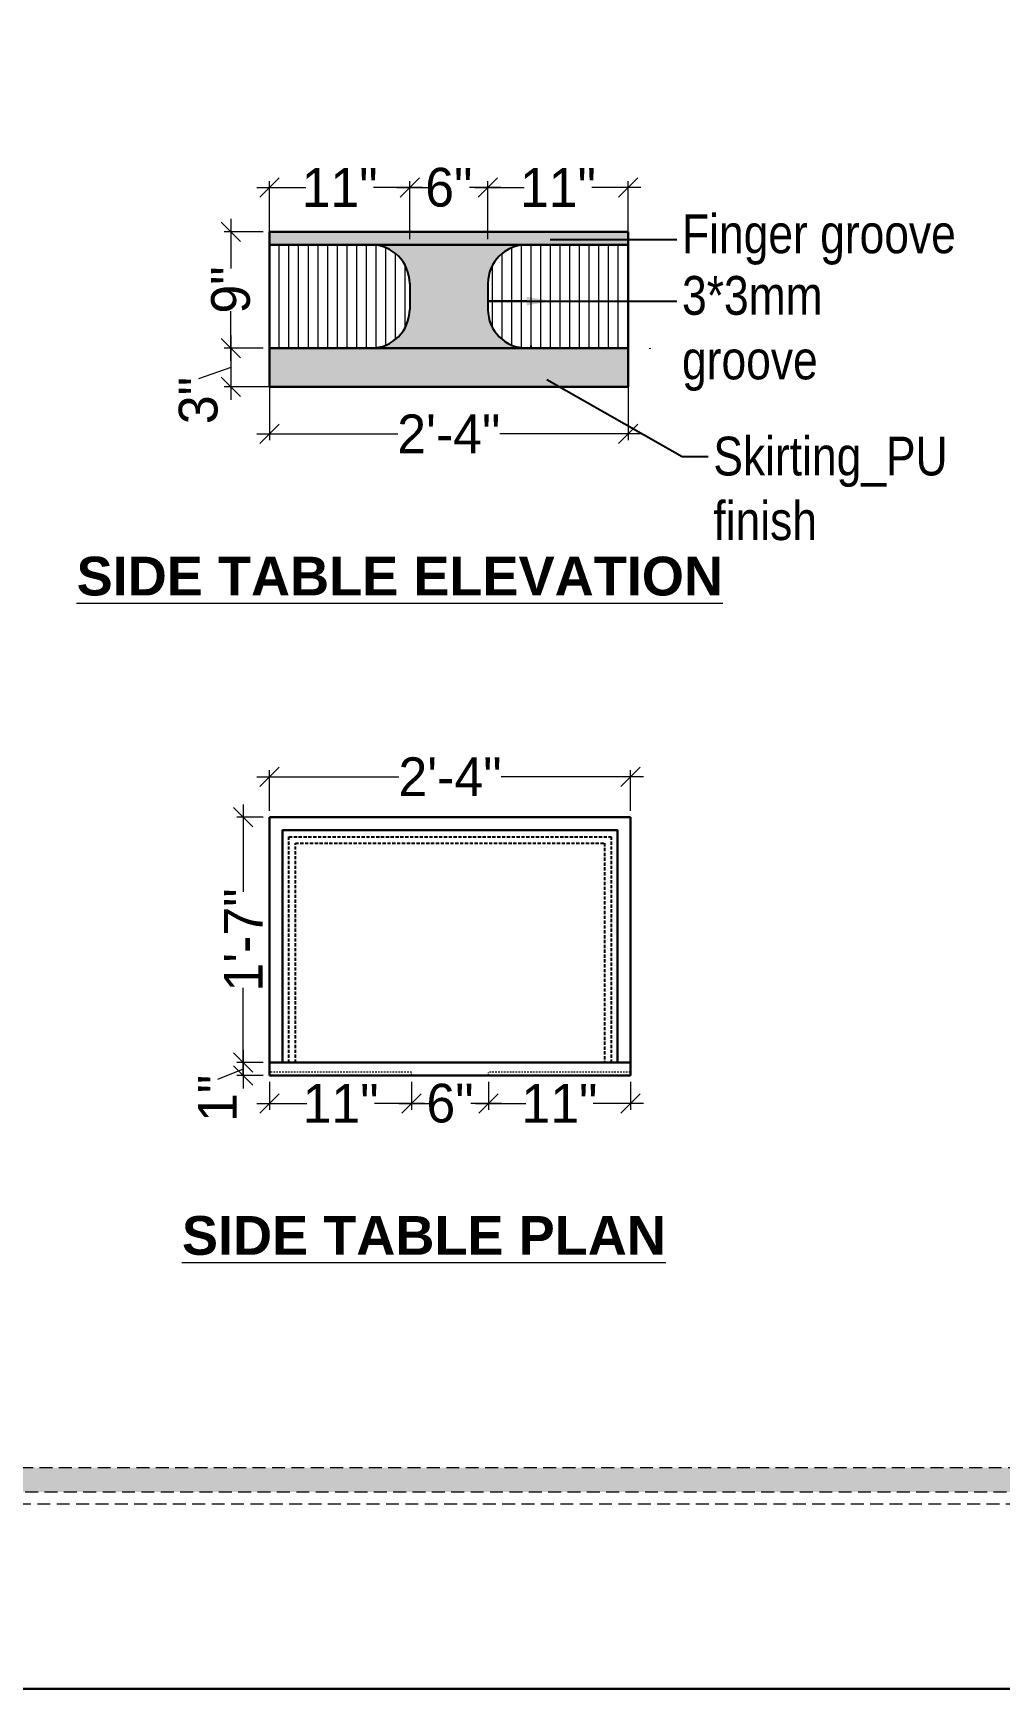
# Model space of a CAD drawing. Header units: millimetres. Extents: x 56222 to 3066687, y -650199 to -121287.
# Drawn here: x 133893.1 to 133968, y -184087.1 to -183958.9 of the extents above; entities that cross this region are included whole.
import ezdxf
from ezdxf import colors
from ezdxf.entities.mleader import LeaderData, LeaderLine
from ezdxf.math import Vec2, Vec3

# ---------------------------------------------------------------- set-up
doc = ezdxf.new("R2010")
doc.units = ezdxf.units.MM
doc.header["$MEASUREMENT"] = 0
doc.header["$PDMODE"] = 35
for name, pattern in [('00-Floor Plan$0$DASHED', [0.75, 0.5, -0.25]), ('DASHED', [0.75, 0.5, -0.25]), ('DASHED2', [0.375, 0.25, -0.125]), ('DASHEDX2', [1.5, 1, -0.5])]:
    doc.linetypes.add(name, pattern=pattern)
doc.layers.get('Defpoints').update_dxf_attribs({"color": 220})
doc.layers.add('AR HATCH-7', color=7, linetype='Continuous')
for name, color, linetype, lineweight in [('DIM.', 250, 'Continuous', 13), ('Dimension', 10, 'DASHEDX2', 20), ('FURNITURE', 32, 'Continuous', 9), ('furniture dimensions', 1, 'DASHED', 0), ('Text', 7, 'Continuous', 15), ('wall', 7, 'Continuous', 30), ('XX~SLAB ( BEAM )~ ( DIM )', 7, 'Continuous', 9)]:
    doc.layers.add(name, color=color, linetype=linetype, lineweight=lineweight)
doc.styles.add('century g', font='GOTHIC.TTF')
doc.styles.get("Standard").update_dxf_attribs({"font": 'arial.ttf', "height": 6})
doc.styles.add('style4', font='ARIALN.TTF')
doc.dimstyles.new('Archana', dxfattribs={"dimtxt": 2, "dimasz": 0.75, "dimexe": 0.5, "dimexo": 0.5, "dimgap": 0, "dimtad": 0, "dimzin": 0, "dimdsep": 46, "dimlunit": 4, "dimtxsty": 'century g', "dimblk": 'OBLIQUE', "dimcen": 0, "dimdle": 1, "dimclrd": 256, "dimclre": 256, "dimclrt": 256, "dimadec": 0, "dimazin": 0, "dimtfac": 1, "dimtofl": 0, "dimtmove": 1, "dimatfit": 3, "dimfxl": 1, "dimfxlon": 1, "dimtolj": 1, "dimtzin": 0, "dimlwd": -1, "dimlwe": -1, "dimarcsym": 0})

# ---------------------------------------------------------------- blocks, each defined once
blk = doc.blocks.new('_Oblique')
at = {"layer": 'wall', "color": 0, "lineweight": -2}
blk.add_line((-0.5, -0.5), (0.5, 0.5), dxfattribs=at)
blk = doc.blocks.new('*D273')
at = {"layer": 'Defpoints', "color": 0, "linetype": 'Continuous', "lineweight": 30, "transparency": 16777216}
for p in [(133911.4215302924, -184019.6103196788), (133909.3842133061, -184038.6103196788), (133911.4215302924, -184038.6103196788)]:
    blk.add_point(p, dxfattribs=at)
at = {"layer": 'furniture dimensions', "color": 5, "linetype": 'Continuous', "transparency": 16777216}
for p, q in [((133909.3842133061, -184018.6103196788), (133909.3842133061, -184025.3893815415)), ((133909.3842133061, -184039.6103196788), (133909.3842133061, -184032.8312578162)), ((133910.9215302924, -184038.6103196788), (133908.8842133061, -184038.6103196788))]:
    blk.add_line(p, q, dxfattribs=at)
at = {"layer": 'furniture dimensions', "color": 5, "linetype": 'ByBlock', "transparency": 16777216}
blk.add_line((133910.9215302924, -184019.6103196788), (133908.8842133061, -184019.6103196788), dxfattribs=at)
at = {"layer": 'furniture dimensions', "color": 5, "linetype": 'Continuous', "transparency": 16777216, "xscale": 1.5, "yscale": 1.5, "zscale": 1.5}
for p, rotation in [((133909.3842133061, -184019.6103196788), 90), ((133909.3842133061, -184038.6103196788), 270)]:
    blk.add_blockref('_Oblique', p, dxfattribs=dict(at, rotation=rotation))
at = {"layer": 'furniture dimensions', "linetype": 'Continuous', "lineweight": 0, "transparency": 16777216, "insert": (133909.3842133061, -184029.1103196788), "char_height": 3, "attachment_point": 5, "rotation": 90, "style": 'century g'}
blk.add_mtext('\\A1;1\'-7"', dxfattribs=at)
blk = doc.blocks.new('*D274')
at = {"layer": 'Defpoints', "color": 0, "linetype": 'Continuous', "lineweight": 30, "transparency": 16777216}
for p in [(133911.4215302924, -184038.6103196788), (133909.3842133062, -184039.6103196788), (133911.4215302924, -184039.6103196788)]:
    blk.add_point(p, dxfattribs=at)
at = {"layer": 'furniture dimensions', "color": 5, "linetype": 'Continuous', "transparency": 16777216}
for p, q in [((133909.3842133062, -184037.6103196788), (133909.3842133062, -184040.6103196788)), ((133909.3842133062, -184039.1103196788), (133907.3842133055, -184039.926181007)), ((133910.9215302924, -184039.6103196788), (133908.8842133062, -184039.6103196788))]:
    blk.add_line(p, q, dxfattribs=at)
at = {"layer": 'furniture dimensions', "color": 5, "linetype": 'ByBlock', "transparency": 16777216}
blk.add_line((133910.9215302924, -184038.6103196788), (133908.8842133062, -184038.6103196788), dxfattribs=at)
at = {"layer": 'furniture dimensions', "color": 5, "linetype": 'Continuous', "transparency": 16777216, "xscale": 1.5, "yscale": 1.5, "zscale": 1.5}
for p, rotation in [((133909.3842133062, -184038.6103196788), 90), ((133909.3842133062, -184039.6103196788), 270)]:
    blk.add_blockref('_Oblique', p, dxfattribs=dict(at, rotation=rotation))
at = {"layer": 'furniture dimensions', "linetype": 'Continuous', "lineweight": 0, "transparency": 16777216, "insert": (133907.3842133054, -184041.3833529988), "char_height": 3, "attachment_point": 5, "rotation": 90, "style": 'century g'}
blk.add_mtext('\\A1;1"', dxfattribs=at)
blk = doc.blocks.new('*D275')
at = {"layer": 'Defpoints', "color": 0, "linetype": 'Continuous', "lineweight": 30, "transparency": 16777216}
for p in [(133922.4215302923, -184039.6103196788), (133928.3697883365, -184039.6103196788), (133928.3697883365, -184041.7681609659)]:
    blk.add_point(p, dxfattribs=at)
at = {"layer": 'furniture dimensions', "color": 5, "linetype": 'ByBlock', "transparency": 16777216}
blk.add_line((133922.4215302923, -184040.1103196788), (133922.4215302923, -184042.2681609659), dxfattribs=at)
at = {"layer": 'furniture dimensions', "color": 5, "linetype": 'Continuous', "transparency": 16777216}
for p, q in [((133928.3697883365, -184040.1103196788), (133928.3697883365, -184042.2681609659)), ((133921.4215302923, -184041.7681609659), (133923.7824710072, -184041.7681609659)), ((133929.3697883365, -184041.7681609659), (133927.0088476217, -184041.7681609659))]:
    blk.add_line(p, q, dxfattribs=at)
at = {"layer": 'furniture dimensions', "color": 5, "linetype": 'Continuous', "transparency": 16777216, "xscale": 1.5, "yscale": 1.5, "zscale": 1.5, "rotation": 180}
blk.add_blockref('_Oblique', (133922.4215302923, -184041.7681609659), dxfattribs=at)
at = {"layer": 'furniture dimensions', "color": 5, "linetype": 'Continuous', "transparency": 16777216, "xscale": 1.5, "yscale": 1.5, "zscale": 1.5}
blk.add_blockref('_Oblique', (133928.3697883365, -184041.7681609659), dxfattribs=at)
at = {"layer": 'furniture dimensions', "linetype": 'Continuous', "lineweight": 0, "transparency": 16777216, "insert": (133925.3956593144, -184041.7681609659), "char_height": 3, "attachment_point": 5, "style": 'century g'}
blk.add_mtext('\\A1;6"', dxfattribs=at)
blk = doc.blocks.new('*D276')
at = {"layer": 'Defpoints', "color": 0, "linetype": 'Continuous', "lineweight": 30, "transparency": 16777216}
for p in [(133928.3697883365, -184039.6103196788), (133939.3697883365, -184039.6103196788), (133939.3697883365, -184041.7681609659)]:
    blk.add_point(p, dxfattribs=at)
at = {"layer": 'furniture dimensions', "color": 5, "linetype": 'ByBlock', "transparency": 16777216}
blk.add_line((133928.3697883365, -184040.1103196788), (133928.3697883365, -184042.2681609659), dxfattribs=at)
at = {"layer": 'furniture dimensions', "color": 5, "linetype": 'Continuous', "transparency": 16777216}
for p, q in [((133939.3697883365, -184040.1103196788), (133939.3697883365, -184042.2681609659)), ((133927.3697883365, -184041.7681609659), (133931.25524041, -184041.7681609659)), ((133940.3697883365, -184041.7681609659), (133936.4843362631, -184041.7681609659))]:
    blk.add_line(p, q, dxfattribs=at)
at = {"layer": 'furniture dimensions', "color": 5, "linetype": 'Continuous', "transparency": 16777216, "xscale": 1.5, "yscale": 1.5, "zscale": 1.5, "rotation": 180}
blk.add_blockref('_Oblique', (133928.3697883365, -184041.7681609659), dxfattribs=at)
at = {"layer": 'furniture dimensions', "color": 5, "linetype": 'Continuous', "transparency": 16777216, "xscale": 1.5, "yscale": 1.5, "zscale": 1.5}
blk.add_blockref('_Oblique', (133939.3697883365, -184041.7681609659), dxfattribs=at)
at = {"layer": 'furniture dimensions', "linetype": 'Continuous', "lineweight": 0, "transparency": 16777216, "insert": (133933.8697883365, -184041.7681609659), "char_height": 3, "attachment_point": 5, "style": 'century g'}
blk.add_mtext('\\A1;11"', dxfattribs=at)
blk = doc.blocks.new('*D351')
at = {"layer": 'Defpoints', "color": 0, "linetype": 'Continuous', "lineweight": 30, "transparency": 16777216}
for p in [(133911.4215302924, -183983.2674857456), (133939.1802194758, -183983.2682797771), (133939.1802194758, -183989.9093017362)]:
    blk.add_point(p, dxfattribs=at)
at = {"layer": 'furniture dimensions', "color": 5, "linetype": 'ByBlock', "transparency": 16777216}
blk.add_line((133911.4215302924, -183985.9093017362), (133911.4215302924, -183990.4093017362), dxfattribs=at)
at = {"layer": 'furniture dimensions', "color": 5, "linetype": 'Continuous', "transparency": 16777216}
for p, q in [((133939.1802194758, -183985.9093017362), (133939.1802194758, -183990.4093017362)), ((133910.4215302924, -183989.9093017362), (133921.3454024164, -183989.9093017362)), ((133940.1802194758, -183989.9093017362), (133929.2563473518, -183989.9093017362))]:
    blk.add_line(p, q, dxfattribs=at)
at = {"layer": 'furniture dimensions', "color": 5, "linetype": 'Continuous', "transparency": 16777216, "xscale": 1.5, "yscale": 1.5, "zscale": 1.5, "rotation": 180}
blk.add_blockref('_Oblique', (133911.4215302924, -183989.9093017362), dxfattribs=at)
at = {"layer": 'furniture dimensions', "color": 5, "linetype": 'Continuous', "transparency": 16777216, "xscale": 1.5, "yscale": 1.5, "zscale": 1.5}
blk.add_blockref('_Oblique', (133939.1802194758, -183989.9093017362), dxfattribs=at)
at = {"layer": 'furniture dimensions', "linetype": 'Continuous', "lineweight": 0, "transparency": 16777216, "insert": (133925.3008748841, -183989.9093017362), "char_height": 3, "attachment_point": 5, "style": 'century g'}
blk.add_mtext('\\A1;2\'-4"', dxfattribs=at)
blk = doc.blocks.new('*D352')
at = {"layer": 'Defpoints', "color": 0, "linetype": 'Continuous', "lineweight": 30, "transparency": 16777216}
for p in [(133922.2727186582, -183970.8289089571), (133911.4215302924, -183975.2682456574), (133922.2727186582, -183978.2682456574)]:
    blk.add_point(p, dxfattribs=at)
at = {"layer": 'furniture dimensions', "color": 5, "linetype": 'Continuous', "transparency": 16777216}
for p, q in [((133910.4215302924, -183970.8289089571), (133914.2325765487, -183970.8289089571)), ((133923.2727186582, -183970.8289089571), (133919.4616724019, -183970.8289089571)), ((133922.2727186582, -183974.8289089571), (133922.2727186582, -183970.3289089571))]:
    blk.add_line(p, q, dxfattribs=at)
at = {"layer": 'furniture dimensions', "color": 5, "linetype": 'ByBlock', "transparency": 16777216}
blk.add_line((133911.4215302924, -183974.7682456574), (133911.4215302924, -183970.3289089571), dxfattribs=at)
at = {"layer": 'furniture dimensions', "color": 5, "linetype": 'Continuous', "transparency": 16777216, "xscale": 1.5, "yscale": 1.5, "zscale": 1.5, "rotation": 180}
blk.add_blockref('_Oblique', (133911.4215302924, -183970.8289089571), dxfattribs=at)
at = {"layer": 'furniture dimensions', "color": 5, "linetype": 'Continuous', "transparency": 16777216, "xscale": 1.5, "yscale": 1.5, "zscale": 1.5}
blk.add_blockref('_Oblique', (133922.2727186582, -183970.8289089571), dxfattribs=at)
at = {"layer": 'furniture dimensions', "linetype": 'Continuous', "lineweight": 0, "transparency": 16777216, "insert": (133916.8471244753, -183970.8289089571), "char_height": 3, "attachment_point": 5, "style": 'century g'}
blk.add_mtext('\\A1;11"', dxfattribs=at)
blk = doc.blocks.new('*D353')
at = {"layer": 'Defpoints', "color": 0, "linetype": 'Continuous', "lineweight": 30, "transparency": 16777216}
for p in [(133928.32903111, -183970.8289089571), (133922.2727186582, -183978.2682456574), (133928.32903111, -183978.2682456574)]:
    blk.add_point(p, dxfattribs=at)
at = {"layer": 'furniture dimensions', "color": 5, "linetype": 'Continuous', "transparency": 16777216}
for p, q in [((133921.2727186582, -183970.8289089571), (133923.6876865768, -183970.8289089571)), ((133929.32903111, -183970.8289089571), (133926.9140631913, -183970.8289089571)), ((133928.32903111, -183974.8289089571), (133928.32903111, -183970.3289089571))]:
    blk.add_line(p, q, dxfattribs=at)
at = {"layer": 'furniture dimensions', "color": 5, "linetype": 'ByBlock', "transparency": 16777216}
blk.add_line((133922.2727186582, -183974.8289089571), (133922.2727186582, -183970.3289089571), dxfattribs=at)
at = {"layer": 'furniture dimensions', "color": 5, "linetype": 'Continuous', "transparency": 16777216, "xscale": 1.5, "yscale": 1.5, "zscale": 1.5, "rotation": 180}
blk.add_blockref('_Oblique', (133922.2727186582, -183970.8289089571), dxfattribs=at)
at = {"layer": 'furniture dimensions', "color": 5, "linetype": 'Continuous', "transparency": 16777216, "xscale": 1.5, "yscale": 1.5, "zscale": 1.5}
blk.add_blockref('_Oblique', (133928.32903111, -183970.8289089571), dxfattribs=at)
at = {"layer": 'furniture dimensions', "linetype": 'Continuous', "lineweight": 0, "transparency": 16777216, "insert": (133925.3008748841, -183970.8289089571), "char_height": 3, "attachment_point": 5, "style": 'century g'}
blk.add_mtext('\\A1;6"', dxfattribs=at)
blk = doc.blocks.new('*D354')
at = {"layer": 'Defpoints', "color": 0, "linetype": 'Continuous', "lineweight": 30, "transparency": 16777216}
for p in [(133939.1802194758, -183970.8289089571), (133928.32903111, -183978.2682456574), (133939.1802194758, -183978.2682456574)]:
    blk.add_point(p, dxfattribs=at)
at = {"layer": 'furniture dimensions', "color": 5, "linetype": 'Continuous', "transparency": 16777216}
for p, q in [((133927.32903111, -183970.8289089571), (133931.1400773663, -183970.8289089571)), ((133940.1802194758, -183970.8289089571), (133936.3691732194, -183970.8289089571)), ((133939.1802194758, -183974.8289089571), (133939.1802194758, -183970.3289089571))]:
    blk.add_line(p, q, dxfattribs=at)
at = {"layer": 'furniture dimensions', "color": 5, "linetype": 'ByBlock', "transparency": 16777216}
blk.add_line((133928.32903111, -183974.8289089571), (133928.32903111, -183970.3289089571), dxfattribs=at)
at = {"layer": 'furniture dimensions', "color": 5, "linetype": 'Continuous', "transparency": 16777216, "xscale": 1.5, "yscale": 1.5, "zscale": 1.5, "rotation": 180}
blk.add_blockref('_Oblique', (133928.32903111, -183970.8289089571), dxfattribs=at)
at = {"layer": 'furniture dimensions', "color": 5, "linetype": 'Continuous', "transparency": 16777216, "xscale": 1.5, "yscale": 1.5, "zscale": 1.5}
blk.add_blockref('_Oblique', (133939.1802194758, -183970.8289089571), dxfattribs=at)
at = {"layer": 'furniture dimensions', "linetype": 'Continuous', "lineweight": 0, "transparency": 16777216, "insert": (133933.7546252928, -183970.8289089571), "char_height": 3, "attachment_point": 5, "style": 'century g'}
blk.add_mtext('\\A1;11"', dxfattribs=at)
blk = doc.blocks.new('*D355')
at = {"layer": 'Defpoints', "color": 0, "linetype": 'Continuous', "lineweight": 30, "transparency": 16777216}
for p in [(133911.4215302924, -183974.267451626), (133908.4128260728, -183983.2674857457), (133911.4215302924, -183983.2674857457)]:
    blk.add_point(p, dxfattribs=at)
at = {"layer": 'furniture dimensions', "color": 5, "linetype": 'Continuous', "transparency": 16777216}
for p, q in [((133908.4128260728, -183973.267451626), (133908.4128260728, -183977.1155312284)), ((133908.4128260728, -183984.2674857457), (133908.4128260728, -183980.4194061434)), ((133910.9215302924, -183983.2674857457), (133907.9128260728, -183983.2674857457))]:
    blk.add_line(p, q, dxfattribs=at)
at = {"layer": 'furniture dimensions', "color": 5, "linetype": 'ByBlock', "transparency": 16777216}
blk.add_line((133910.9215302924, -183974.267451626), (133907.9128260728, -183974.267451626), dxfattribs=at)
at = {"layer": 'furniture dimensions', "color": 5, "linetype": 'Continuous', "transparency": 16777216, "xscale": 1.5, "yscale": 1.5, "zscale": 1.5}
for p, rotation in [((133908.4128260728, -183974.267451626), 90), ((133908.4128260728, -183983.2674857457), 270)]:
    blk.add_blockref('_Oblique', p, dxfattribs=dict(at, rotation=rotation))
at = {"layer": 'furniture dimensions', "linetype": 'Continuous', "lineweight": 0, "transparency": 16777216, "insert": (133908.4128260728, -183978.7674686859), "char_height": 3, "attachment_point": 5, "rotation": 90, "style": 'century g'}
blk.add_mtext('\\A1;9"', dxfattribs=at)
blk = doc.blocks.new('*D356')
at = {"layer": 'Defpoints', "color": 0, "linetype": 'Continuous', "lineweight": 30, "transparency": 16777216}
for p in [(133911.4215302924, -183983.2674857457), (133908.412826073, -183986.2674857458), (133914.4215354387, -183986.2674857458)]:
    blk.add_point(p, dxfattribs=at)
at = {"layer": 'furniture dimensions', "color": 5, "linetype": 'Continuous', "transparency": 16777216}
for p, q in [((133908.412826073, -183982.2674857457), (133908.412826073, -183987.2674857458)), ((133908.412826073, -183984.7674857458), (133905.9063453721, -183985.6520984916)), ((133912.412826073, -183986.2674857458), (133907.912826073, -183986.2674857458))]:
    blk.add_line(p, q, dxfattribs=at)
at = {"layer": 'furniture dimensions', "color": 5, "linetype": 'ByBlock', "transparency": 16777216}
blk.add_line((133910.9215302924, -183983.2674857457), (133907.912826073, -183983.2674857457), dxfattribs=at)
at = {"layer": 'furniture dimensions', "color": 5, "linetype": 'Continuous', "transparency": 16777216, "xscale": 1.5, "yscale": 1.5, "zscale": 1.5}
for p, rotation in [((133908.412826073, -183983.2674857457), 90), ((133908.412826073, -183986.2674857458), 270)]:
    blk.add_blockref('_Oblique', p, dxfattribs=dict(at, rotation=rotation))
at = {"layer": 'furniture dimensions', "linetype": 'Continuous', "lineweight": 0, "transparency": 16777216, "insert": (133905.9063453721, -183987.3325879546), "char_height": 3, "attachment_point": 5, "rotation": 90, "style": 'century g'}
blk.add_mtext('\\A1;3"', dxfattribs=at)
blk = doc.blocks.new('*D361')
at = {"layer": 'Defpoints', "color": 0, "linetype": 'Continuous', "lineweight": 30, "transparency": 16777216}
for p in [(133911.4215302923, -184039.6103196788), (133922.4215302923, -184039.6103196788), (133911.4215302923, -184041.7681609659)]:
    blk.add_point(p, dxfattribs=at)
at = {"layer": 'furniture dimensions', "color": 5, "linetype": 'Continuous', "transparency": 16777216}
for p, q in [((133911.4215302923, -184040.1103196788), (133911.4215302923, -184042.2681609659)), ((133910.4215302923, -184041.7681609659), (133914.3069823658, -184041.7681609659)), ((133923.4215302923, -184041.7681609659), (133919.5360782189, -184041.7681609659))]:
    blk.add_line(p, q, dxfattribs=at)
at = {"layer": 'furniture dimensions', "color": 5, "linetype": 'ByBlock', "transparency": 16777216}
blk.add_line((133922.4215302923, -184040.1103196788), (133922.4215302923, -184042.2681609659), dxfattribs=at)
at = {"layer": 'furniture dimensions', "color": 5, "linetype": 'Continuous', "transparency": 16777216, "xscale": 1.5, "yscale": 1.5, "zscale": 1.5, "rotation": 180}
blk.add_blockref('_Oblique', (133911.4215302923, -184041.7681609659), dxfattribs=at)
at = {"layer": 'furniture dimensions', "color": 5, "linetype": 'Continuous', "transparency": 16777216, "xscale": 1.5, "yscale": 1.5, "zscale": 1.5}
blk.add_blockref('_Oblique', (133922.4215302923, -184041.7681609659), dxfattribs=at)
at = {"layer": 'furniture dimensions', "linetype": 'Continuous', "lineweight": 0, "transparency": 16777216, "insert": (133916.9215302923, -184041.7681609659), "char_height": 3, "attachment_point": 5, "style": 'century g'}
blk.add_mtext('\\A1;11"', dxfattribs=at)
blk = doc.blocks.new('*D487')
at = {"layer": 'Defpoints', "color": 0, "linetype": 'Continuous', "lineweight": 30, "transparency": 16777216}
for p in [(133939.3697883365, -184016.4679792365), (133911.4215302924, -184019.6103196788), (133939.3697883365, -184019.6103196788)]:
    blk.add_point(p, dxfattribs=at)
at = {"layer": 'furniture dimensions', "color": 5, "linetype": 'ByBlock', "transparency": 16777216}
blk.add_line((133911.4215302924, -184019.1103196788), (133911.4215302924, -184015.9679792365), dxfattribs=at)
at = {"layer": 'furniture dimensions', "color": 5, "linetype": 'Continuous', "transparency": 16777216}
for p, q in [((133939.3697883365, -184019.1103196788), (133939.3697883365, -184015.9679792365)), ((133910.4215302924, -184016.4679792365), (133921.4401868468, -184016.4679792365)), ((133940.3697883365, -184016.4679792365), (133929.3511317822, -184016.4679792365))]:
    blk.add_line(p, q, dxfattribs=at)
at = {"layer": 'furniture dimensions', "color": 5, "linetype": 'Continuous', "transparency": 16777216, "xscale": 1.5, "yscale": 1.5, "zscale": 1.5, "rotation": 180}
blk.add_blockref('_Oblique', (133911.4215302924, -184016.4679792365), dxfattribs=at)
at = {"layer": 'furniture dimensions', "color": 5, "linetype": 'Continuous', "transparency": 16777216, "xscale": 1.5, "yscale": 1.5, "zscale": 1.5}
blk.add_blockref('_Oblique', (133939.3697883365, -184016.4679792365), dxfattribs=at)
at = {"layer": 'furniture dimensions', "linetype": 'Continuous', "lineweight": 0, "transparency": 16777216, "insert": (133925.3956593145, -184016.4679792365), "char_height": 3, "attachment_point": 5, "style": 'century g'}
blk.add_mtext('\\A1;2\'-4"', dxfattribs=at)

msp = doc.modelspace()

# ---------------------------------------------------------------- hatches: boundary and pattern name
at = {"layer": 'AR HATCH-7', "lineweight": 30, "true_color": 0xe1dbc8}
h = msp.add_hatch(color=254, dxfattribs=at)
h.dxf.hatch_style = 1
edge = h.paths.add_edge_path()
edge.add_arc((133931.3290311286, -183978.2678486865), 3.000000044890758, 90.00000035573902, 180.0075815843702, ccw=False)
edge.add_line((133931.32903111, -183975.2678486417), (133919.2735850108, -183975.2678487668))
edge.add_arc((133919.2895535407, -183978.2510186201), 2.983212591789532, -0.323240228722284, 90.30669411198568, ccw=False)
edge.add_line((133922.2727186582, -183978.2678486417), (133922.2727186582, -183980.2678827614))
edge.add_arc((133919.2727186581, -183980.2678827613), 3.000000000058208, 270.00000000111163, 359.9999999988883, ccw=False)
edge.add_line((133919.2727186582, -183983.2678827614), (133919.3047977768, -183983.2677112448))
edge.add_line((133919.3047977768, -183983.2677112448), (133931.6534920621, -183983.2682797771))
edge.add_line((133931.6534920621, -183983.2682797771), (133931.6534921169, -183983.2680644766))
edge.add_arc((133931.3419751974, -183980.2712664849), 3.012945567762698, 179.9432031623404, 275.9345775676635, ccw=False)
edge.add_line((133928.32903111, -183980.2682797771), (133928.32903111, -183978.2682456574))
h.paths.add_polyline_path([(133939.1802194758, -183974.2682456574), (133911.4400149703, -183974.2682456574), (133911.4400149703, -183975.2682456574), (133939.1802194758, -183975.2682456574)])
at = {"layer": 'AR HATCH-7', "lineweight": 0, "true_color": 0xbd9865, "transparency": 33554610}
h = msp.add_hatch(dxfattribs=at)
h.set_pattern_fill('ANSI31', color=33, scale=6, angle=45)
h.set_pattern_definition([(90, (-326.5776023439539, -26.23757182637928), (-0.7500000000000001, 0), [])])
edge = h.paths.add_edge_path()
edge.add_line((133939.1802194758, -183975.2682456574), (133931.2969519941, -183975.2680201582))
edge.add_arc((133931.3290311289, -183978.2678486866), 3.000000045153627, 90.61267801181577, 180.007581582702)
edge.add_line((133928.32903111, -183978.2682456574), (133928.32903111, -183980.2682797771))
edge.add_arc((133931.3290311286, -183980.2678827165), 3.00000004490264, 180.0075832991434, 269.999999644261)
edge.add_line((133931.32903111, -183983.2678827614), (133939.1802194758, -183983.2682797771))
edge.add_line((133939.1802194758, -183983.2682797771), (133939.1802194758, -183975.2682456574))
edge = h.paths.add_edge_path()
edge.add_arc((133919.2727186401, -183978.2678486863), 3.000000044366916, 359.9924184117376, 450.9321492883552)
edge.add_line((133919.2239135698, -183975.2682456574), (133911.4400149703, -183975.2682456574))
edge.add_line((133911.4400149703, -183975.2682456574), (133911.4400149703, -183983.2682797771))
edge.add_line((133911.4400149703, -183983.2682797771), (133919.3047977768, -183983.2677112448))
edge.add_arc((133919.2727186333, -183980.2678827104), 3.00000005118352, 270.6126781767906, 359.9924165858131)
edge.add_line((133922.2727186582, -183980.2682797771), (133922.2727186582, -183978.2682456574))
at = {"layer": 'AR HATCH-7', "lineweight": 30, "true_color": 0xe1dbc8}
h = msp.add_hatch(color=254, dxfattribs=at)
h.dxf.hatch_style = 1
h.paths.add_polyline_path([(133939.1802194758, -183983.2682797771), (133911.4219181227, -183983.2675046173), (133911.4219181227, -183986.2675046173), (133939.1802194758, -183986.2682797771)])
at = {"layer": 'Dimension', "true_color": 0xd39e00}
h = msp.add_hatch(color=42, dxfattribs=at)
h.paths.add_polyline_path([(133800.4282769377, -183882.8315237814), (133800.4282769377, -184071.8695854103), (134068.9957919802, -184071.8695854103), (134068.9957919802, -183882.8315237814)])
h.paths.add_polyline_path([(133802.3131362874, -183884.7163831309), (134067.1109326306, -183884.7163831309), (134067.1109326306, -184069.9847260607), (133802.3131362874, -184069.9847260607)], flags=16)

# ---------------------------------------------------------------- linework, layer by layer
at = {"layer": 'Dimension', "color": 42, "true_color": 0xd39e00, "elevation": 0.1188055700500966}
for points in [[(133799.4858472628, -183881.8890941065), (134069.938221655, -183881.8890941065), (134069.938221655, -184072.8120150851), (133799.4858472628, -184072.8120150851)], [(133800.4282769377, -183882.8315237814), (134068.9957919802, -183882.8315237814), (134068.9957919802, -184071.8695854103), (133800.4282769377, -184071.8695854103)], [(133802.3131362874, -183884.7163831309), (134067.1109326306, -183884.7163831309), (134067.1109326306, -184069.9847260607), (133802.3131362874, -184069.9847260607)]]:
    msp.add_lwpolyline(points, close=True, dxfattribs=at)
at = {"layer": 'FURNITURE', "lineweight": 30}
for p, q in [((133911.4215302924, -183974.267451626), (133939.1802194758, -183974.2682456574)), ((133911.4215302924, -183986.2673762677), (133911.4215302924, -183974.2682797771)), ((133939.1802194758, -183986.2683892549), (133939.1802194758, -183974.2682797771)), ((133911.4215302924, -183975.267451626), (133939.1802194758, -183975.2682456574)), ((133939.1802194758, -183983.2682797771), (133911.4215302924, -183983.2674857456)), ((133911.4215302924, -183986.2673762678), (133939.1802194758, -183986.2683892549))]:
    msp.add_line(p, q, dxfattribs=at)
at = {"layer": 'FURNITURE', "lineweight": 25}
for p, q in [((133922.2727186582, -183978.2678486417), (133922.2727186582, -183980.2678827614)), ((133928.32903111, -183978.2678486417), (133928.32903111, -183980.2678827614)), ((133931.6535403951, -183983.0782645713, 1.878002949715349), (133931.6534920621, -183983.2682797771, 1.896755603097432)), ((133940.8718647536, -183983.268279777, -0.4046973957274836), (133940.8718647536, -183983.31377855, -0.4047057285931611))]:
    msp.add_line(p, q, dxfattribs=at)
at = {"layer": 'FURNITURE', "lineweight": 30, "ltscale": 0.5}
for p, q in [((133911.4215302924, -184039.6103196788), (133911.4215302924, -184019.6103196788)), ((133911.4215302924, -184019.6103196788), (133939.3697883365, -184019.6103196788)), ((133939.3697883365, -184019.6103196788), (133939.3697883365, -184039.6103196788)), ((133939.3697883365, -184038.6103196788), (133911.4215302924, -184038.6103196788)), ((133939.3697883365, -184039.6103196788), (133911.4215302924, -184039.6103196788))]:
    msp.add_line(p, q, dxfattribs=at)
at = {"layer": 'FURNITURE', "linetype": 'DASHED2', "lineweight": 20, "ltscale": 0.5}
for p, q in [((133922.4215302923, -184039.3603196788), (133911.4215302924, -184039.3603196788)), ((133922.4215302923, -184039.6103196788), (133922.4215302923, -184039.3603196788)), ((133939.3697883371, -184039.3603196788), (133928.3697883365, -184039.3603196788)), ((133928.3697883365, -184039.6103196788), (133928.3697883365, -184039.3603196788))]:
    msp.add_line(p, q, dxfattribs=at)
at = {"layer": 'FURNITURE', "lineweight": 25}
msp.add_lwpolyline([(133921.1719631071, -183983.2682797771), (133921.1719631071, -183983.2221576709)], dxfattribs=at)
at = {"layer": 'FURNITURE', "lineweight": 30, "ltscale": 0.5}
msp.add_lwpolyline([(133912.4215302924, -184038.6103196788), (133912.4215302924, -184020.6103196788), (133938.3697883365, -184020.6103196788), (133938.3697883365, -184038.6103196788)], dxfattribs=at)
at = {"layer": 'FURNITURE', "linetype": '00-Floor Plan$0$DASHED', "lineweight": 25, "ltscale": 0.5}
for points in [[(133912.9215302924, -184038.6103196788), (133912.9215302924, -184021.1103196788), (133937.8697883365, -184021.1103196788), (133937.8697883365, -184038.6103196788)], [(133913.4215302924, -184038.6103196788), (133913.4215302924, -184021.6103196788), (133937.3697883365, -184021.6103196788), (133937.3697883365, -184038.6103196788)]]:
    msp.add_lwpolyline(points, dxfattribs=at)
at = {"layer": 'FURNITURE', "lineweight": 25}
for centre, start, end in [((133919.2727186582, -183978.2678486417), 0, 90), ((133931.32903111, -183978.2678486417), 90, 180), ((133919.2727186582, -183980.2678827614), 270, 0), ((133931.32903111, -183980.2678827614), 180, 270)]:
    msp.add_arc(centre, 3, start, end, dxfattribs=at)
at = {"layer": 'XX~SLAB ( BEAM )~ ( DIM )', "color": 3, "lineweight": 30}
msp.add_lwpolyline([(133742.493061942, -183380.928262152), (135103.4314117386, -183380.928262152), (135103.4314117386, -184087.1179131565), (133742.493061942, -184087.1179131565)], close=True, dxfattribs=at)

# ---------------------------------------------------------------- texts
at = {"layer": 'DIM.', "color": 1, "char_height": 3, "attachment_point": 1}
for s, insert in [('{\\fArial|b1|i0|c0|p34;\\LSIDE TABLE ELEVATION}', (133896.4770249069, -183999.4277717116)), ('{\\fArial|b1|i0|c0|p34;\\LSIDE TABLE PLAN}', (133904.6322047525, -184050.496244132))]:
    msp.add_mtext_dynamic_manual_height_columns(s, width=111.5588362761482, gutter_width=1, heights=[0], dxfattribs=dict(at, insert=insert))

# ---------------------------------------------------------------- dimensions: what is measured, and where the dimension line sits
at = {"layer": 'furniture dimensions', "color": 5, "linetype": 'Continuous', "lineweight": 0}
for base, p1, p2, picture, middle in [((133922.2727186582, -183970.8289089571), (133911.4215302924, -183975.2682456574), (133922.2727186582, -183978.2682456574), '*D352', (133916.8471244753, -183970.8289089571)), ((133928.32903111, -183970.8289089571), (133922.2727186582, -183978.2682456574), (133928.32903111, -183978.2682456574), '*D353', (133925.3008748841, -183970.8289089571)), ((133939.1802194758, -183970.8289089571), (133928.32903111, -183978.2682456574), (133939.1802194758, -183978.2682456574), '*D354', (133933.7546252928, -183970.8289089571)), ((133939.1802194758, -183989.9093017362), (133911.4215302924, -183983.2674857456), (133939.1802194758, -183983.2682797771), '*D351', (133925.3008748841, -183989.9093017362)), ((133939.3697883365, -184016.4679792365), (133911.4215302924, -184019.6103196788), (133939.3697883365, -184019.6103196788), '*D487', (133925.3956593145, -184016.4679792365)), ((133928.3697883365, -184041.7681609659), (133922.4215302923, -184039.6103196788), (133928.3697883365, -184039.6103196788), '*D275', (133925.3956593144, -184041.7681609659)), ((133939.3697883365, -184041.7681609659), (133928.3697883365, -184039.6103196788), (133939.3697883365, -184039.6103196788), '*D276', (133933.8697883365, -184041.7681609659))]:
    dim = msp.add_linear_dim(base=base, p1=p1, p2=p2, dimstyle='Archana', override={"dimtxt": 3, "dimasz": 1.5, "dimdec": 0, "dimclrd": 5, "dimclre": 5, "dimfxl": 4}, dxfattribs=at)
    dim.commit()
    dim.dimension.update_dxf_attribs({"geometry": picture, "text_midpoint": middle})
for base, p1, p2, angle, picture, middle in [((133908.4128260728, -183983.2674857457), (133911.4215302924, -183974.267451626), (133911.4215302924, -183983.2674857456), 90, '*D355', (133908.4128260728, -183978.7674686859)), ((133909.3842133061, -184038.6103196788), (133911.4215302924, -184019.6103196788), (133911.4215302924, -184038.6103196788), 90, '*D273', (133909.3842133061, -184029.1103196788)), ((133911.4215302923, -184041.7681609659), (133922.4215302923, -184039.6103196788), (133911.4215302923, -184039.6103196788), 180, '*D361', (133916.9215302923, -184041.7681609659))]:
    dim = msp.add_linear_dim(base=base, p1=p1, p2=p2, angle=angle, dimstyle='Archana', override={"dimtxt": 3, "dimasz": 1.5, "dimdec": 0, "dimclrd": 5, "dimclre": 5, "dimfxl": 4}, dxfattribs=at)
    dim.commit()
    dim.dimension.update_dxf_attribs({"geometry": picture, "text_midpoint": middle})
for base, p1, p2, picture, middle in [((133908.412826073, -183986.2674857458), (133911.4215302924, -183983.2674857456), (133914.4215354387, -183986.2674857458), '*D356', (133905.9063453721, -183985.6520984916)), ((133909.3842133062, -184039.6103196788), (133911.4215302924, -184038.6103196788), (133911.4215302924, -184039.6103196788), '*D274', (133907.3842133054, -184039.926181007))]:
    dim = msp.add_linear_dim(base=base, p1=p1, p2=p2, angle=90, dimstyle='Archana', override={"dimtxt": 3, "dimasz": 1.5, "dimdec": 0, "dimclrd": 5, "dimclre": 5, "dimfxl": 4}, dxfattribs=at)
    dim.commit()
    dim.dimension.update_dxf_attribs({"geometry": picture, "text_midpoint": middle, "dimtype": 160})

# ---------------------------------------------------------------- leaders
at = {"layer": 'Text', "color": 1, "lineweight": 0, "ltscale": 20}
ml = msp.add_multileader_mtext('Standard', dxfattribs=at)
ml.set_content('Finger groove', color=1, style='style4')
ml.set_leader_properties()
ml.build(insert=Vec2(0, 0))
ml.multileader.update_dxf_attribs({"dogleg_length": 2.024561314337916, "arrow_head_size": 2})
ctx = ml.context
ctx.base_point, ctx.char_height, ctx.arrow_head_size, ctx.landing_gap_size, ctx.plane_origin = Vec3(133942.9648464582, -183974.859029481), 3, 2, 0.4, Vec3(133882.0840561487, -183974.859029481)
notes = []
notes.append((ctx, [(0, (1, 1, 0), (133940.9402851439, -183974.859029481), (1, 0), 2.024561314337916, [(0, [(133931.1608443172, -183974.859029481)], 0, [])])]))
ctx.mtext.insert = Vec3(133943.3648464582, -183972.9180335738)
ml = msp.add_multileader_mtext('Standard', dxfattribs=at)
ml.set_content('3*3mm \\Pgroove', color=1, style='style4')
ml.set_leader_properties()
ml.build(insert=Vec2(0, 0))
ml.multileader.update_dxf_attribs({"dogleg_length": 2.024561314337916, "arrow_head_size": 2})
ctx = ml.context
ctx.base_point, ctx.char_height, ctx.arrow_head_size, ctx.landing_gap_size, ctx.plane_origin = Vec3(133942.9648464582, -183979.6281471772), 3, 2, 0.4, Vec3(133882.0840561487, -183979.6281471772)
notes.append((ctx, [(0, (1, 1, 0), (133940.9402851439, -183979.6281471772), (1, 0), 2.024561314337916, [(1, [(133933.3390838423, -183979.6281471772), (133928.3402972707, -183979.6281471772)], 0, [])])]))
ctx.mtext.insert = Vec3(133943.3648464582, -183977.6871512699)
ml = msp.add_multileader_mtext('Standard', dxfattribs=at)
ml.set_content('Skirting_PU finish', color=1, style='style4')
ml.set_leader_properties()
ml.build(insert=Vec2(0, 0))
ml.multileader.update_dxf_attribs({"dogleg_length": 2.024561314337916, "arrow_head_size": 2})
ctx = ml.context
ctx.base_point, ctx.char_height, ctx.arrow_head_size, ctx.landing_gap_size, ctx.plane_origin = Vec3(133945.3894077726, -183991.656186889), 3, 2, 0.4, Vec3(133882.0840561487, -183984.7029126734)
notes.append((ctx, [(0, (1, 1, 0), (133943.3648464582, -183991.656186889), (1, 0), 2.024561314337916, [(0, [(133931.1608443172, -183984.7029126734)], 0, [])])]))
ctx.mtext.insert, ctx.mtext.width = Vec3(133945.7894077726, -183990.1316302723), 20.64802182810368
for ctx, leaders in notes:
    for number, flags, end, landing, length, lines in leaders:
        leader = LeaderData()
        leader.index, (leader.has_last_leader_line, leader.has_dogleg_vector, leader.attachment_direction) = number, flags
        leader.last_leader_point, leader.dogleg_vector, leader.dogleg_length = Vec3(end), Vec3(landing), length
        for number, points, colour, breaks in lines:
            line = LeaderLine()
            line.index, line.vertices, line.color, line.breaks = number, Vec3.list(points), colors.encode_raw_color(colour), breaks
            leader.lines.append(line)
        ctx.leaders.append(leader)

doc.saveas('drawing.dxf')
